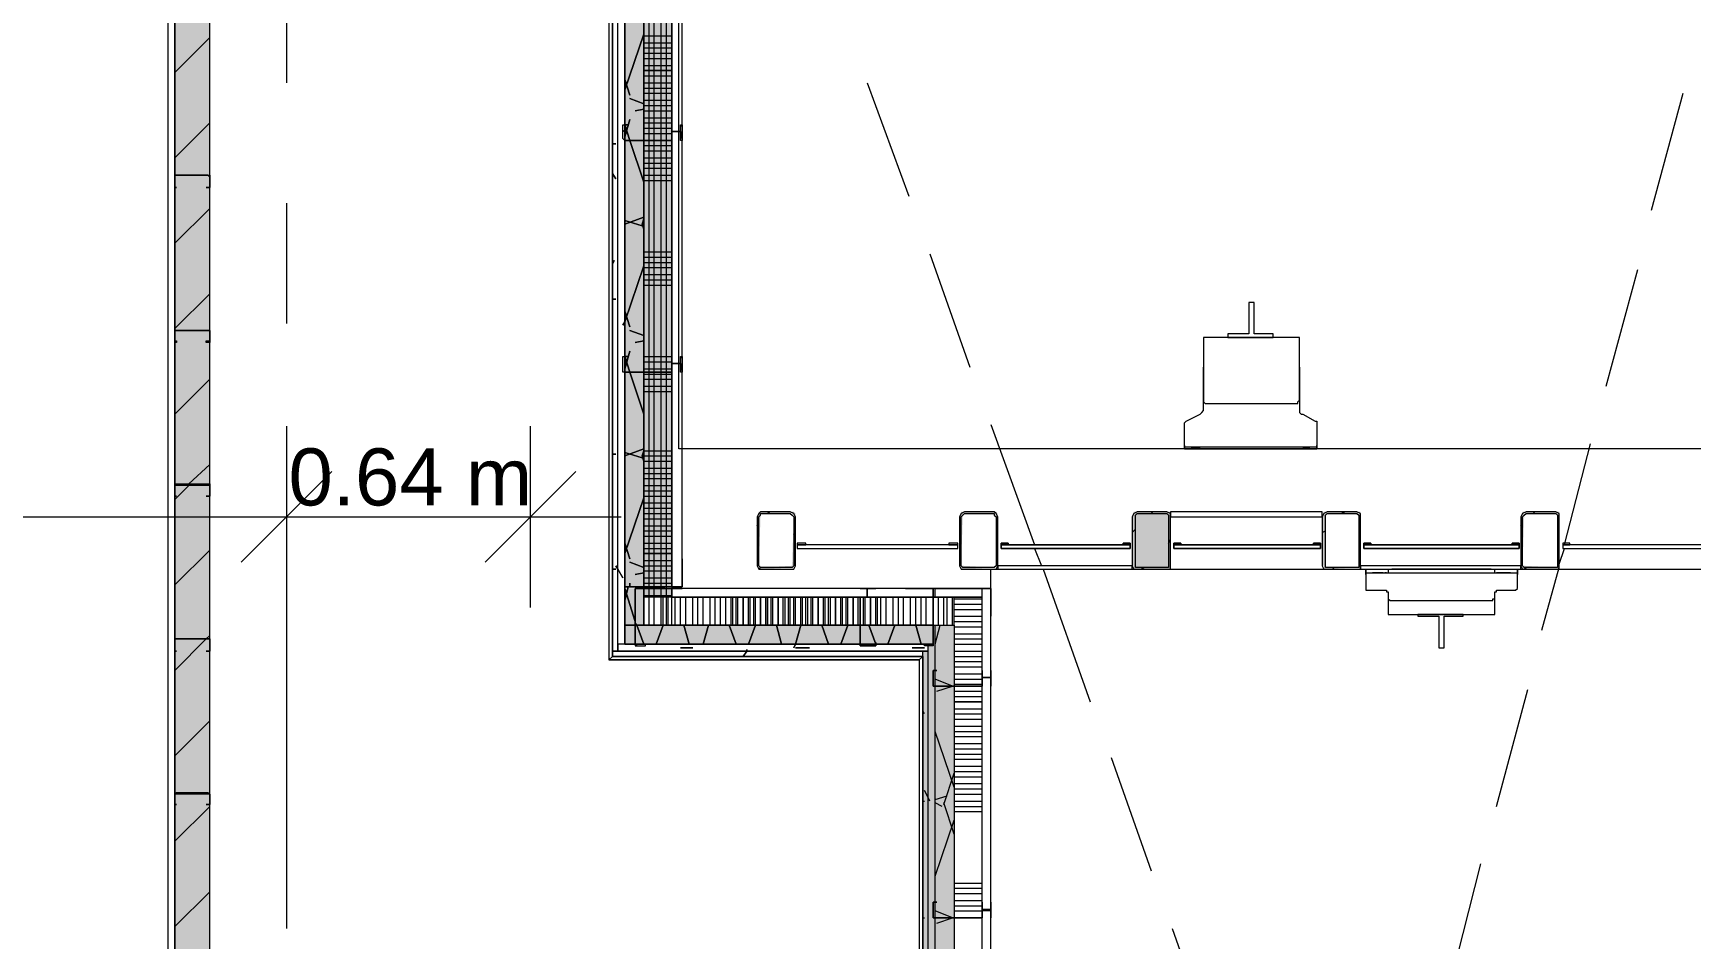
# Model space of a CAD drawing. Header units: metres. Extents: x -2 to 207, y -8 to 52.
# Drawn here: x 20.946 to 25.302, y 28.436 to 30.816 of the extents above; entities that cross this region are included whole.
import ezdxf

# ---------------------------------------------------------------- set-up
doc = ezdxf.new("R2010")
doc.units = ezdxf.units.M
doc.layers.add('HVAC - Ductos', color=5, linetype='Continuous', lineweight=0)
doc.layers.add('PDF_Text', color=7, linetype='Continuous', lineweight=0)
doc.layers.add('PDF_Geometry', color=7, linetype='Continuous', lineweight=0, true_color=0xaaaaaa)
doc.layers.add('PDF_Solid Fills', color=7, linetype='Continuous', lineweight=0, true_color=0xffffff)
doc.styles.add('PDF Helvetica', font='')
doc.styles.get('PDF Helvetica').set_extended_font_data('Helvetica')

msp = doc.modelspace()

# ---------------------------------------------------------------- hatches: boundary and pattern name
at = {"layer": 'PDF_Solid Fills', "lineweight": 0, "transparency": 33554559}
h = msp.add_hatch(color=256, dxfattribs=at)
h.paths.add_polyline_path([(22.5505, 29.3568), (22.5001, 29.3568), (22.5001, 29.2606), (22.5505, 29.2606)])
h.paths.add_polyline_path([(22.5001, 31.7576), (22.5505, 31.7576), (22.5505, 32.1745), (22.5001, 32.1745)])
h.paths.add_polyline_path([(22.5001, 29.3614), (22.5505, 29.3614), (22.5505, 31.753), (22.5001, 31.753)])
h = msp.add_hatch(color=256, dxfattribs=at)
h.paths.add_polyline_path([(22.5505, 29.3568), (22.5001, 29.3568), (22.5001, 29.2606), (22.5505, 29.2606)])
h.paths.add_polyline_path([(22.5001, 31.7576), (22.5505, 31.7576), (22.5505, 32.1745), (22.5001, 32.1745)])
h.paths.add_polyline_path([(22.5001, 29.3614), (22.5505, 29.3614), (22.5505, 31.753), (22.5001, 31.753)])
h = msp.add_hatch(color=256, dxfattribs=at)
h.paths.add_polyline_path([(21.4096, 26.1954), (21.318, 26.1954), (21.318, 23.5839), (21.4096, 23.5839)])
h.paths.add_polyline_path([(21.4096, 26.3145), (21.4096, 32.1241), (21.318, 32.1241), (21.318, 26.3145)])
for points in [[(22.6054, 29.3614), (22.5505, 29.3568), (22.5505, 29.3338), (22.6238, 29.3338), (22.6238, 32.1012), (22.5505, 32.1012), (22.5505, 29.3614)], [(22.6054, 29.3614), (22.5505, 29.3568), (22.5505, 29.3338), (22.6238, 29.3338), (22.6238, 32.1012), (22.5505, 32.1012), (22.5505, 29.3614)], [(22.8483, 29.4163), (22.8528, 29.4209), (22.8574, 29.5538), (22.9399, 29.5538), (22.9445, 29.5492), (22.9399, 29.4163), (22.8574, 29.4117), (22.8574, 29.4163), (22.8528, 29.4163), (22.8528, 29.4072), (22.8536, 29.4072), (22.9445, 29.4117), (22.9491, 29.5538), (22.9445, 29.5584), (22.8528, 29.5584), (22.8483, 29.5492)], [(23.8334, 29.4163), (23.8379, 29.4163), (23.8379, 29.4072), (23.9341, 29.4072), (23.9341, 29.5584), (23.8379, 29.5584), (23.8334, 29.5492)], [(24.3374, 29.5584), (24.3328, 29.5492), (24.3328, 29.4163), (24.3374, 29.4163), (24.3374, 29.4072), (24.3381, 29.4072), (24.4244, 29.4117), (24.3419, 29.4117), (24.3419, 29.5538), (24.429, 29.5538), (24.429, 29.4117), (24.4336, 29.5584)], [(24.8551, 29.4163), (24.8596, 29.4209), (24.8642, 29.5538), (24.9513, 29.5538), (24.9513, 29.4117), (24.8642, 29.4163), (24.8596, 29.4163), (24.8596, 29.4072), (24.9558, 29.4072), (24.9558, 29.5584), (24.8596, 29.5584), (24.8551, 29.5492)], [(23.311, 29.2468), (23.311, 29.2606), (22.5001, 29.2606), (22.5001, 29.2102), (23.3156, 29.2102), (23.3156, 29.2468)], [(23.311, 29.2468), (23.311, 29.2606), (22.5001, 29.2606), (22.5001, 29.2102), (23.3156, 29.2102), (23.3156, 29.2468)]]:
    msp.add_hatch(color=256, dxfattribs=at).paths.add_polyline_path(points)
h = msp.add_hatch(color=256, dxfattribs=at)
h.paths.add_polyline_path([(23.3798, 29.4163), (23.3843, 29.4209), (23.3889, 29.5538), (23.4714, 29.5538), (23.476, 29.5492), (23.476, 29.4163), (23.4805, 29.5538), (23.476, 29.5584), (23.3843, 29.5584), (23.3798, 29.5492)])
h.paths.add_polyline_path([(23.476, 29.4163), (23.4714, 29.4163), (23.476, 29.4117)])
h.paths.add_polyline_path([(23.3843, 29.4163), (23.3843, 29.4072), (23.3851, 29.4072), (23.4714, 29.4117), (23.3889, 29.4163)])
h = msp.add_hatch(color=256, dxfattribs=at)
h.paths.add_polyline_path([(23.3156, 24.2253), (23.366, 24.2253), (23.366, 29.2606), (23.3156, 29.2606)])
h.paths.add_polyline_path([(23.366, 24.2207), (23.3156, 24.2207), (23.3156, 23.5793), (23.366, 23.5793)])
h = msp.add_hatch(color=256, dxfattribs=at)
h.paths.add_polyline_path([(23.2973, 25.6227), (23.2973, 29.1918), (23.2836, 29.1918), (23.2836, 25.6227)])
h.paths.add_polyline_path([(23.2973, 25.4807), (23.2836, 25.4807), (23.2836, 23.6526), (23.2973, 23.6526)])
h = msp.add_hatch(color=256, dxfattribs=at)
h.paths.add_polyline_path([(23.2973, 25.6043), (23.3156, 25.6043), (23.3156, 29.2102), (23.2973, 29.2102)])
h.paths.add_polyline_path([(23.311, 25.4807), (23.2973, 25.4807), (23.2973, 23.6526), (23.3156, 23.6526), (23.3156, 25.4577), (23.311, 25.4577)])

# ---------------------------------------------------------------- linework, layer by layer
at = {"layer": 'HVAC - Ductos', "lineweight": 0}
for points in [[(21.6112, 29.7828), (21.6112, 29.5446), (21.6112, 29.3064)], [(22.2527, 29.3064), (22.2527, 29.5446), (22.2527, 29.7828)], [(21.7303, 29.6638), (21.6112, 29.5446), (21.4921, 29.4255)], [(22.3718, 29.6638), (22.2527, 29.5446), (22.1336, 29.4255)], [(11.0642, 29.5446), (14.7295, 29.5446), (18.2528, 29.5446), (21.6112, 29.5446), (22.4909, 29.5446)]]:
    msp.add_lwpolyline(points, dxfattribs=at)
at = {"layer": 'PDF_Geometry', "lineweight": 0}
for points in [[(21.9136, 32.8068), (21.9136, 32.9121), (25.382, 32.9121), (25.382, 32.8022), (22.0007, 32.8022), (22.0098, 32.8022), (22.0098, 32.9121), (21.3547, 32.9121), (21.3547, 32.8984), (9.3918, 32.8984), (9.3918, 32.9121), (21.2997, 32.9121), (21.2997, 32.8022), (21.2997, 32.1241), (21.2997, 26.3145), (21.4096, 26.3145), (21.4096, 32.1241), (21.4096, 32.8022), (21.7303, 32.8022)], [(22.2939, 23.5288), (22.2939, 23.4968), (23.2836, 23.4968), (25.7577, 23.4968), (25.941, 23.4968), (25.941, 32.0737), (25.941, 32.257), (22.468, 32.257), (22.468, 32.0737), (22.468, 29.3568), (22.468, 29.1781), (23.2836, 29.1781), (23.2836, 25.6364), (22.4725, 25.6364), (22.2939, 25.6364), (22.2939, 23.68), (22.2939, 23.6205), (22.2939, 23.5334)], [(22.468, 32.257), (22.468, 29.1781), (22.468, 32.257)], [(23.2973, 25.6227), (23.2973, 29.1918), (23.2836, 29.1918), (22.4817, 29.1918), (22.4817, 29.2102), (22.4817, 29.3568), (22.4817, 32.0737), (22.4817, 32.2249), (22.4817, 32.2387), (25.9272, 32.2387), (25.9272, 32.2249), (25.9272, 32.0737), (25.9272, 23.5152)], [(22.5001, 31.1437), (22.5001, 30.5343), (22.5001, 29.9249), (22.5001, 29.2102), (22.4817, 29.2102), (22.4817, 32.2249)], [(21.318, 32.092), (21.318, 26.3145), (21.318, 32.1241), (21.3043, 32.1241)], [(22.468, 32.0737), (22.0098, 32.0737), (22.468, 32.0737), (22.0098, 32.0737), (22.0098, 32.0646), (22.4589, 32.0646), (22.4589, 29.169), (23.2744, 29.169), (23.2744, 25.6364)], [(22.4589, 32.0646), (22.4589, 29.169), (22.468, 29.1781), (23.2836, 29.1781), (23.2744, 29.169), (22.4589, 29.169), (22.468, 29.1781), (22.468, 31.9958), (22.468, 29.1781), (23.2836, 29.1781), (22.468, 29.1781), (22.468, 29.1918), (22.468, 29.3568), (22.468, 32.0737)], [(22.6512, 29.3614), (22.6512, 32.0737), (22.6238, 32.0737), (22.6238, 31.7851), (22.6238, 32.0737), (22.6238, 32.1012), (22.6467, 32.1012), (25.7851, 32.1012)], [(22.6512, 29.3614), (22.6512, 32.0737), (25.7577, 32.0737), (25.7577, 26.0305)], [(21.6112, 31.9546), (21.6112, 30.6855)], [(22.5001, 31.753), (22.5001, 31.1437), (22.5001, 30.5343), (22.5001, 29.9249), (22.5001, 29.2606), (22.5276, 29.2606), (22.5505, 29.2606), (22.5505, 29.3568)], [(22.5505, 29.3614), (22.5505, 29.9249), (22.5505, 30.5343), (22.5505, 31.1437), (22.5505, 31.753)], [(22.6238, 30.5617), (22.6238, 31.1574)], [(22.6238, 29.9387), (22.6238, 29.3614), (22.6238, 29.3338), (22.5505, 29.3338), (22.5505, 29.3568), (22.5505, 29.3338), (22.5505, 29.2606), (23.2836, 29.2606), (23.311, 29.2606), (22.5276, 29.2606), (22.5001, 29.2606), (22.5001, 29.2102), (22.5276, 29.2102), (23.1186, 29.2102), (23.311, 29.2102), (23.2973, 29.2102), (23.2836, 29.2102), (23.1186, 29.2102), (22.5276, 29.2102), (22.5001, 29.2102), (22.5001, 29.2606), (22.5001, 29.3568), (22.5001, 29.9249), (22.5001, 30.5343), (22.5001, 31.1437)], [(23.1369, 30.6855), (23.2469, 30.3877)], [(25.1987, 30.351), (25.2812, 30.658)], [(22.4955, 30.5572), (22.5001, 30.5617)], [(22.6238, 29.9524), (22.6238, 30.5481)], [(21.6112, 30.3693), (21.6112, 30.0532)], [(23.3018, 30.2364), (23.4072, 29.9387)], [(25.0796, 29.8882), (25.1621, 30.1952)], [(23.9708, 29.7325), (23.9708, 29.7279), (23.9708, 29.7233), (23.9708, 29.7279), (23.9708, 29.7325), (23.9708, 29.7874), (23.9708, 29.792), (23.9754, 29.7966), (24.0121, 29.815), (24.0167, 29.8195), (24.0212, 29.8241), (24.0212, 29.8287), (24.0212, 29.8333), (24.0212, 29.9387)], [(24.2732, 29.9387), (24.2732, 29.8333), (24.2732, 29.8287), (24.2732, 29.8241), (24.2732, 29.8195), (24.2778, 29.815), (24.2824, 29.815), (24.3144, 29.7966), (24.319, 29.7966), (24.319, 29.792), (24.319, 29.7874), (24.319, 29.7325), (24.319, 29.7279), (24.319, 29.7233), (24.319, 29.7279), (24.319, 29.7325)], [(23.4623, 29.7874), (23.5767, 29.4713)], [(21.6112, 29.7325), (21.6112, 28.4634)], [(24.319, 29.7279), (23.9708, 29.7279)], [(23.9708, 29.7233), (24.319, 29.7233)], [(23.9891, 29.7279), (24.0121, 29.7279)], [(24.0121, 29.7233), (23.9891, 29.7233)], [(24.2824, 29.7279), (24.3007, 29.7279)], [(24.3007, 29.7233), (24.2824, 29.7233)], [(24.9696, 29.4713), (25.0383, 29.737)], [(22.8758, 29.5538), (22.8803, 29.5584)], [(23.8838, 29.5538), (23.8883, 29.5584)], [(24.3832, 29.5538), (24.3923, 29.5584)], [(24.8872, 29.5538), (24.8917, 29.5584)], [(22.8483, 29.5217), (22.8528, 29.5309)], [(22.9445, 29.4988), (22.9491, 29.5034)], [(23.476, 29.5263), (23.4805, 29.5309)], [(23.8334, 29.5034), (23.8425, 29.5125)], [(24.3328, 29.5034), (24.3419, 29.5079)], [(24.8551, 29.5217), (24.8596, 29.5263)], [(24.9513, 29.4943), (24.9558, 29.4988)], [(23.4897, 29.4713), (23.4897, 29.4759), (23.5081, 29.4759), (23.5081, 29.4713)], [(23.5767, 29.4621), (23.5951, 29.4163)], [(23.8104, 29.4713), (23.8104, 29.4759), (23.8288, 29.4759), (23.8288, 29.4713)], [(23.9296, 29.4759), (23.9341, 29.4851)], [(23.9433, 29.4713), (23.9433, 29.4759), (23.9616, 29.4759), (23.9616, 29.4713)], [(24.3098, 29.4713), (24.3098, 29.4759), (24.3282, 29.4759), (24.3282, 29.4713)], [(24.429, 29.4759), (24.4336, 29.4805)], [(24.4427, 29.4713), (24.4427, 29.4759), (24.4611, 29.4759), (24.4611, 29.4713)], [(24.8322, 29.4713), (24.8322, 29.4759), (24.8505, 29.4759), (24.8505, 29.4713)], [(24.9558, 29.4209), (24.9696, 29.4621)], [(22.8528, 29.4072), (22.8574, 29.4117)], [(23.3798, 29.4301), (23.3843, 29.4347)], [(23.5997, 29.4072), (23.7234, 29.0589)], [(23.8562, 29.4072), (23.8654, 29.4117)], [(24.3602, 29.4072), (24.3648, 29.4117)], [(24.4473, 29.3935), (24.4473, 29.3981), (24.4473, 29.4026), (24.4473, 29.4072), (24.4473, 29.3981), (24.4473, 29.3935), (24.4473, 29.3568), (24.4473, 29.3522), (24.4519, 29.3522), (24.4977, 29.3522), (24.5022, 29.3522), (24.5022, 29.3476), (24.5068, 29.3476), (24.5068, 29.343), (24.5068, 29.3338), (24.5068, 29.3293), (24.5114, 29.3247), (24.516, 29.3247), (24.7771, 29.3247), (24.7817, 29.3247), (24.7817, 29.3293), (24.7863, 29.3293), (24.7863, 29.3338), (24.7863, 29.343), (24.7863, 29.3476), (24.7909, 29.3476), (24.7909, 29.3522), (24.7955, 29.3522), (24.8368, 29.3522), (24.8414, 29.3522), (24.8459, 29.3568), (24.8459, 29.3935), (24.8459, 29.3981), (24.8459, 29.4072), (24.8459, 29.4026), (24.8459, 29.3981), (24.8459, 29.3935)], [(24.4519, 29.4072), (24.4977, 29.4072)], [(24.5068, 29.4072), (24.5068, 29.3981)], [(24.7771, 29.4072), (24.516, 29.4072)], [(24.7863, 29.3981), (24.7863, 29.4072)], [(24.7955, 29.4072), (24.8368, 29.4072)], [(24.8642, 29.4072), (24.8688, 29.4117)], [(24.91, 29.2468), (24.9558, 29.4117)], [(24.4473, 29.3981), (24.4519, 29.3981), (24.4977, 29.3981), (24.5022, 29.3981), (24.5068, 29.3981), (24.5114, 29.3981), (24.516, 29.3981), (24.7771, 29.3981), (24.7817, 29.3981), (24.7863, 29.3981), (24.7909, 29.3981), (24.7955, 29.3981), (24.8368, 29.3981), (24.8414, 29.3981), (24.8459, 29.3981)], [(24.4931, 29.3981), (24.4702, 29.3981), (24.4656, 29.3981), (24.4702, 29.3981)], [(24.4977, 29.3981), (24.5022, 29.3981), (24.4977, 29.3981)], [(24.823, 29.3981), (24.8276, 29.3981), (24.823, 29.3981), (24.8001, 29.3981), (24.7955, 29.3981), (24.7909, 29.3981), (24.7955, 29.3981), (24.8001, 29.3981)], [(22.468, 29.3568), (22.468, 29.1918)], [(23.4393, 23.68), (23.4393, 29.3338), (23.366, 29.3338), (23.311, 29.3338), (23.2836, 29.3338), (22.6238, 29.3338), (22.6238, 29.3568), (22.6512, 29.3568)], [(23.2378, 29.3568), (22.6238, 29.3568), (22.6238, 29.3338), (23.311, 29.3338), (23.4393, 29.3338), (23.4393, 29.3568)], [(23.2378, 29.3568), (22.6512, 29.3568)], [(24.5068, 29.343), (24.5068, 29.3018), (24.5068, 29.2972), (24.5068, 29.2927), (24.5068, 29.2881), (24.7863, 29.2881), (24.7863, 29.2927), (24.7863, 29.2972), (24.7863, 29.3018), (24.7863, 29.343)], [(23.4623, 23.68), (23.4623, 29.2835)], [(23.3156, 25.6043), (23.3156, 26.0534), (23.3156, 26.6627), (23.3156, 27.2721), (23.3156, 27.8815), (23.3156, 28.4908), (23.3156, 29.1002), (23.3156, 29.2102), (23.3156, 29.2606), (23.366, 29.2606), (23.366, 23.68)], [(22.5322, 29.2056), (22.5322, 29.2102)], [(24.7909, 28.784), (24.8734, 29.091)], [(23.7784, 28.9123), (23.8838, 28.6146)], [(24.6718, 28.3259), (24.7497, 28.6328)], [(23.4623, 28.5046), (23.4623, 28.5091)], [(23.4623, 28.4954), (23.4623, 28.4908), (23.4623, 28.4954)], [(23.9387, 28.4634), (24.0441, 28.1655)]]:
    msp.add_lwpolyline(points, dxfattribs=at)
for points in [[(22.468, 32.2387), (22.468, 29.1918), (22.4817, 29.1918), (22.4817, 32.2387)], [(25.6523, 32.0828), (25.6523, 29.7233), (22.6421, 29.7233), (22.6421, 32.0828), (25.6523, 32.0828), (25.6523, 29.7233), (22.6421, 29.7233), (22.6421, 32.0828)], [(22.5505, 29.3614), (22.5505, 29.9249), (22.5505, 30.5343), (22.5505, 31.1437), (22.5505, 31.753), (22.5505, 31.1437), (22.5505, 30.5343), (22.5505, 29.9249)], [(22.6238, 30.5617), (22.6238, 31.1574)], [(22.6238, 30.5572), (22.6467, 30.5572), (22.6467, 30.5526), (22.6467, 30.5389), (22.6467, 30.5755), (22.6467, 30.5709), (22.6467, 30.5755), (22.6512, 30.5755), (22.6512, 30.5343), (22.6467, 30.5343), (22.6467, 30.5526), (22.6467, 30.5572), (22.6238, 30.5572), (22.6238, 30.5389), (22.6238, 30.5343), (22.5001, 30.5343), (22.4955, 30.5389), (22.4955, 30.5755), (22.5001, 30.5755), (22.5092, 30.5755), (22.5001, 30.5755), (22.5001, 30.5389), (22.5001, 30.5343), (22.6238, 30.5343), (22.6238, 30.5389), (22.6238, 30.5755)], [(22.6238, 29.9524), (22.6238, 30.5481)], [(21.318, 30.438), (21.318, 30.4426), (21.3225, 30.4426), (21.4051, 30.4426), (21.4096, 30.4426), (21.4096, 30.438), (21.4096, 30.4106), (21.4005, 30.4106), (21.4096, 30.4106), (21.4096, 30.438), (21.4051, 30.4426), (21.3225, 30.4426), (21.318, 30.4426), (21.318, 30.438), (21.318, 30.4106)], [(21.3225, 30.4106), (21.318, 30.4106)], [(24.1541, 30.1082), (24.1403, 30.1082), (24.1403, 30.0257), (24.0853, 30.0257), (24.0853, 30.0165), (24.2045, 30.0165), (24.2045, 30.0257), (24.1541, 30.0257)], [(21.318, 30.0349), (21.3225, 30.0349), (21.4051, 30.0349), (21.4096, 30.0349), (21.4096, 30.0028), (21.4005, 30.0028), (21.4005, 30.0074), (21.4096, 30.0074), (21.4096, 30.0349), (21.4051, 30.0349), (21.3225, 30.0349), (21.318, 30.0349), (21.318, 30.0074), (21.3225, 30.0074), (21.3225, 30.0028), (21.318, 30.0028)], [(24.264, 29.8425), (24.2686, 29.8425), (24.2686, 29.847), (24.2732, 29.8516), (24.2732, 30.0074), (24.2732, 30.0119), (24.2732, 30.0165), (24.0212, 30.0165), (24.0212, 30.0119), (24.0212, 30.0074), (24.0212, 29.8516), (24.0212, 29.847), (24.0258, 29.8425), (24.0303, 29.8425)], [(22.6238, 29.9479), (22.6467, 29.9479), (22.6467, 29.9433), (22.6467, 29.9295), (22.6467, 29.9661), (22.6467, 29.9615), (22.6467, 29.9661), (22.6512, 29.9661), (22.6512, 29.9249), (22.6467, 29.9249), (22.6467, 29.9433), (22.6467, 29.9479), (22.6238, 29.9479), (22.6238, 29.9249), (22.5001, 29.9249), (22.4955, 29.9249), (22.4955, 29.9661), (22.5001, 29.9661), (22.5092, 29.9661), (22.5001, 29.9661), (22.5001, 29.9249), (22.6238, 29.9249), (22.6238, 29.9661)], [(22.6238, 29.3614), (22.6238, 29.9387)], [(21.318, 29.6271), (21.318, 29.6317), (21.3225, 29.6317), (21.4051, 29.6317), (21.4096, 29.6317), (21.4096, 29.6271), (21.4096, 29.5996), (21.4005, 29.5996), (21.4096, 29.5996), (21.4096, 29.6271), (21.4051, 29.6271), (21.3225, 29.6271), (21.318, 29.6271), (21.318, 29.5996)], [(21.3225, 29.5996), (21.318, 29.5996)], [(22.9491, 29.5446), (22.9445, 29.5538), (22.9353, 29.5584), (22.8574, 29.5584), (22.8528, 29.5538), (22.8483, 29.5446), (22.8483, 29.4163), (22.8528, 29.4072), (22.8574, 29.4072), (22.9353, 29.4072), (22.9445, 29.4072), (22.9491, 29.4163)], [(22.8574, 29.5538), (22.9353, 29.5538), (22.9399, 29.5492), (22.9445, 29.5446), (22.9445, 29.4163), (22.9399, 29.4117), (22.9353, 29.4117), (22.8574, 29.4117), (22.8528, 29.4163), (22.8528, 29.5446), (22.8574, 29.5492)], [(23.4805, 29.5446), (23.476, 29.5538), (23.4714, 29.5584), (23.3935, 29.5584), (23.3843, 29.5538), (23.3798, 29.5446), (23.3798, 29.4163), (23.3843, 29.4072), (23.3935, 29.4072), (23.4714, 29.4072), (23.476, 29.4072), (23.4805, 29.4163)], [(23.3935, 29.5538), (23.4714, 29.5538), (23.4714, 29.5492), (23.476, 29.5446), (23.476, 29.4163), (23.4714, 29.4117), (23.3935, 29.4117), (23.3889, 29.4117), (23.3843, 29.4163), (23.3843, 29.5446), (23.3889, 29.5492)], [(23.9341, 29.5446), (23.9341, 29.5538), (23.925, 29.5584), (23.8471, 29.5584), (23.8379, 29.5538), (23.8334, 29.5446), (23.8334, 29.4163), (23.8379, 29.4072), (23.8471, 29.4072), (23.925, 29.4072), (23.9341, 29.4072), (23.9341, 29.4163)], [(23.8471, 29.5538), (23.925, 29.5538), (23.9296, 29.5492), (23.9296, 29.5446), (23.9296, 29.4163), (23.9296, 29.4117), (23.925, 29.4117), (23.8471, 29.4117), (23.8425, 29.4117), (23.8425, 29.4163), (23.8425, 29.5446), (23.8425, 29.5492)], [(24.3328, 29.5446), (24.3328, 29.5584), (23.9341, 29.5584), (23.9341, 29.5446)], [(24.4336, 29.5446), (24.4336, 29.5538), (24.4244, 29.5584), (24.3465, 29.5584), (24.3374, 29.5538), (24.3328, 29.5446), (24.3328, 29.4163), (24.3374, 29.4072), (24.3465, 29.4072), (24.4244, 29.4072), (24.4336, 29.4072), (24.4336, 29.4163)], [(24.3465, 29.5538), (24.4244, 29.5538), (24.429, 29.5492), (24.429, 29.5446), (24.429, 29.4163), (24.429, 29.4117), (24.4244, 29.4117), (24.3465, 29.4117), (24.3419, 29.4117), (24.3419, 29.4163), (24.3419, 29.5446), (24.3419, 29.5492)], [(24.9558, 29.5446), (24.9558, 29.5538), (24.9467, 29.5584), (24.8688, 29.5584), (24.8596, 29.5538), (24.8551, 29.5446), (24.8551, 29.4163), (24.8596, 29.4072), (24.8688, 29.4072), (24.9467, 29.4072), (24.9558, 29.4072), (24.9558, 29.4163)], [(24.8688, 29.5538), (24.9467, 29.5538), (24.9513, 29.5492), (24.9513, 29.5446), (24.9513, 29.4163), (24.9513, 29.4117), (24.9467, 29.4117), (24.8688, 29.4117), (24.8642, 29.4117), (24.8596, 29.4163), (24.8596, 29.5446), (24.8642, 29.5492)], [(22.9765, 29.4759), (22.9537, 29.4759), (22.9537, 29.4713), (22.9765, 29.4713)], [(22.9537, 29.4621), (23.3752, 29.4621), (23.3752, 29.4713), (22.9537, 29.4713)], [(23.3752, 29.4759), (23.3523, 29.4759), (23.3523, 29.4713), (23.3752, 29.4713)], [(23.5081, 29.4759), (23.4897, 29.4759), (23.4897, 29.4713), (23.5081, 29.4713)], [(23.4897, 29.4621), (23.8288, 29.4621), (23.8288, 29.4713), (23.4897, 29.4713)], [(23.4897, 29.4621), (23.4897, 29.4713), (23.8288, 29.4713), (23.8288, 29.4621)], [(23.8288, 29.4759), (23.8104, 29.4759), (23.8104, 29.4713), (23.8288, 29.4713)], [(23.9616, 29.4759), (23.9433, 29.4759), (23.9433, 29.4713), (23.9616, 29.4713)], [(23.9433, 29.4621), (24.3282, 29.4621), (24.3282, 29.4713), (23.9433, 29.4713)], [(23.9433, 29.4621), (23.9433, 29.4713), (24.3282, 29.4713), (24.3282, 29.4621)], [(24.3282, 29.4759), (24.3098, 29.4759), (24.3098, 29.4713), (24.3282, 29.4713)], [(24.4611, 29.4759), (24.4427, 29.4759), (24.4427, 29.4713), (24.4611, 29.4713)], [(24.4427, 29.4621), (24.8505, 29.4621), (24.8505, 29.4713), (24.4427, 29.4713)], [(24.4427, 29.4621), (24.4427, 29.4713), (24.8505, 29.4713), (24.8505, 29.4621)], [(24.8505, 29.4759), (24.8322, 29.4759), (24.8322, 29.4713), (24.8505, 29.4713)], [(24.9834, 29.4759), (24.965, 29.4759), (24.965, 29.4713), (24.9834, 29.4713)], [(24.965, 29.4621), (25.6431, 29.4621), (25.6431, 29.4713), (24.965, 29.4713)], [(22.6512, 29.3614), (22.6512, 29.4347), (22.6512, 29.3614), (22.5001, 29.3614)], [(25.6523, 29.4072), (25.6523, 26.7085), (23.4623, 26.7085), (23.4623, 29.4072), (25.6523, 29.4072), (25.6523, 26.7085), (23.4623, 26.7085), (23.4623, 29.4072)], [(23.8334, 29.4072), (23.8334, 29.4163), (23.4805, 29.4163), (23.4805, 29.4072)], [(24.8551, 29.4072), (24.8551, 29.4163), (24.4336, 29.4163), (24.4336, 29.4072)], [(22.5001, 29.3843), (22.5001, 29.3614)], [(22.5276, 29.2056), (22.5551, 29.2056), (22.5551, 29.2102), (22.5276, 29.2102), (22.5276, 29.3568), (22.6054, 29.3568), (22.5276, 29.3568)], [(22.5505, 29.2606), (23.311, 29.2606), (23.366, 29.2606), (23.366, 29.3338), (23.311, 29.3338), (22.5505, 29.3338)], [(23.1598, 29.3338), (23.1369, 29.3338), (23.1369, 29.3568), (23.1186, 29.3568), (23.1598, 29.3568), (23.1507, 29.3568), (23.1598, 29.3568), (23.1186, 29.3568), (23.1369, 29.3568), (23.1369, 29.3338), (23.1186, 29.3338), (23.1186, 29.2056), (23.1598, 29.2056), (23.1598, 29.2102), (23.1598, 29.2148), (23.1598, 29.2102), (23.1598, 29.2056), (23.1552, 29.2056), (23.1186, 29.2056), (23.1186, 29.3338)], [(23.2881, 29.2056), (23.2881, 29.2102), (23.311, 29.2102), (23.311, 29.3568), (23.2378, 29.3568), (23.311, 29.3568), (23.311, 29.3338), (23.3156, 29.3338), (23.3156, 29.3568), (23.4623, 29.3568), (23.4623, 29.2835), (23.4623, 29.3568), (23.311, 29.3568), (23.311, 29.2056)], [(24.6397, 29.201), (24.6535, 29.201), (24.6535, 29.2835), (24.7039, 29.2835), (24.7039, 29.2881), (24.5847, 29.2881), (24.5847, 29.2835), (24.6397, 29.2835)], [(21.318, 29.2239), (21.3225, 29.2239), (21.4051, 29.2239), (21.4096, 29.2239), (21.4096, 29.1918), (21.4005, 29.1918), (21.4096, 29.1918), (21.4096, 29.2239), (21.4051, 29.2239), (21.3225, 29.2239), (21.318, 29.2239), (21.318, 29.1918)], [(21.3225, 29.1918), (21.318, 29.1918)], [(22.468, 29.1781), (23.2836, 29.1781), (23.2836, 29.1918), (22.468, 29.1918), (22.468, 29.1781), (23.2836, 29.1781)], [(23.2973, 29.2102), (23.1186, 29.2102), (22.5276, 29.2102), (22.4817, 29.2102), (22.4817, 29.1918), (23.2973, 29.1918)], [(23.2836, 29.1781), (23.2836, 25.6364)], [(23.4393, 29.1231), (23.4623, 29.1231), (23.4623, 29.1186), (23.4623, 29.1048), (23.4623, 29.1414), (23.4623, 29.1368), (23.4623, 29.1414), (23.4623, 29.1002), (23.4623, 29.1186), (23.4623, 29.1231), (23.4393, 29.1231), (23.4393, 29.1002), (23.3156, 29.1002), (23.311, 29.1002), (23.311, 29.1414), (23.3156, 29.1414), (23.3202, 29.1414), (23.3156, 29.1414), (23.311, 29.1414), (23.311, 29.1002), (23.3156, 29.1002), (23.4393, 29.1002), (23.4393, 29.1414)], [(21.318, 28.8161), (21.3225, 28.8207), (21.4051, 28.8207), (21.4096, 28.8161), (21.4096, 28.7886), (21.4005, 28.7886), (21.4096, 28.7886), (21.4096, 28.8161), (21.4051, 28.8161), (21.3225, 28.8161), (21.318, 28.8161), (21.318, 28.7886)], [(21.3225, 28.7886), (21.318, 28.7886)], [(23.4393, 28.5137), (23.4623, 28.5137), (23.4623, 28.5091), (23.4623, 28.4954), (23.4623, 28.5321), (23.4623, 28.5275), (23.4623, 28.5321), (23.4623, 28.4908), (23.4623, 28.5091), (23.4393, 28.5091), (23.4393, 28.4908), (23.3156, 28.4908), (23.311, 28.4908), (23.311, 28.5321), (23.3156, 28.5321), (23.3202, 28.5321), (23.3156, 28.5321), (23.311, 28.5321), (23.311, 28.4908), (23.3156, 28.4908), (23.4393, 28.4908), (23.4393, 28.5321)]]:
    msp.add_lwpolyline(points, close=True, dxfattribs=at)
at = {"layer": 'PDF_Geometry', "color": 254, "lineweight": 0, "true_color": 0xeaeaea}
for points in [[(22.5642, 29.2606), (22.5642, 29.3338), (22.5642, 32.1012), (22.5642, 32.1745)], [(22.5779, 29.2606), (22.5779, 29.3338), (22.5779, 29.3568), (22.5779, 29.9249), (22.5779, 30.5343), (22.5779, 31.1437), (22.5779, 31.753), (22.5779, 32.1012), (22.5779, 32.1745)], [(22.5963, 29.3614), (22.5963, 29.9249), (22.5963, 30.5343), (22.5963, 31.1437), (22.5963, 31.753)], [(22.61, 29.2606), (22.61, 29.3338), (22.61, 29.3614), (22.61, 29.9249), (22.61, 30.5343), (22.61, 31.1437), (22.61, 31.753)], [(22.5505, 30.8092), (22.6238, 30.8092)], [(22.5505, 30.7908), (22.6238, 30.7908)], [(22.5505, 30.7771), (22.6238, 30.7771)], [(22.5505, 30.7634), (22.6238, 30.7634)], [(22.5505, 30.7496), (22.6238, 30.7496)], [(22.5505, 30.7313), (22.6238, 30.7313)], [(22.5505, 30.7038), (22.6238, 30.7038)], [(22.5505, 30.6855), (22.6238, 30.6855)], [(22.5505, 30.6717), (22.6238, 30.6717)], [(22.5505, 30.658), (22.6238, 30.658)], [(22.5505, 30.6397), (22.6238, 30.6397)], [(22.5505, 30.6259), (22.6238, 30.6259)], [(22.5505, 30.6121), (22.6238, 30.6121)], [(22.5505, 30.5939), (22.6238, 30.5939)], [(22.5505, 30.5801), (22.6238, 30.5801)], [(22.5505, 30.5663), (22.6238, 30.5663)], [(22.5505, 30.5526), (22.6238, 30.5526)], [(22.5505, 30.5205), (22.6238, 30.5205)], [(22.5505, 30.5068), (22.6238, 30.5068)], [(22.5505, 30.4885), (22.6238, 30.4885)], [(22.5505, 30.4747), (22.6238, 30.4747)], [(22.5505, 30.461), (22.6238, 30.461)], [(22.5505, 30.4426), (22.6238, 30.4426)], [(22.5505, 30.4289), (22.6238, 30.4289)], [(22.5505, 30.241), (22.6238, 30.241)], [(22.5505, 30.2273), (22.6238, 30.2273)], [(22.5505, 30.2136), (22.6238, 30.2136)], [(22.5505, 30.1998), (22.6238, 30.1998)], [(22.5505, 30.1815), (22.6238, 30.1815)], [(22.5505, 30.1677), (22.6238, 30.1677)], [(22.5505, 30.154), (22.6238, 30.154)], [(22.5505, 29.9661), (22.6238, 29.9661)], [(22.5505, 29.9524), (22.6238, 29.9524)], [(22.5505, 29.9341), (22.6238, 29.9341)], [(22.5505, 29.9203), (22.6238, 29.9203)], [(22.5505, 29.9066), (22.6238, 29.9066)], [(22.5505, 29.8882), (22.6238, 29.8882)], [(22.5505, 29.8745), (22.6238, 29.8745)], [(22.5505, 29.7188), (22.6238, 29.7188)], [(22.5505, 29.705), (22.6238, 29.705)], [(22.5505, 29.6912), (22.6238, 29.6912)], [(22.5505, 29.673), (22.6238, 29.673)], [(22.5505, 29.6592), (22.6238, 29.6592)], [(22.5505, 29.6454), (22.6238, 29.6454)], [(22.5505, 29.6271), (22.6238, 29.6271)], [(22.5505, 29.6133), (22.6238, 29.6133)], [(22.5505, 29.5996), (22.6238, 29.5996)], [(22.5505, 29.5813), (22.6238, 29.5813)], [(22.5505, 29.5676), (22.6238, 29.5676)], [(22.5505, 29.5538), (22.6238, 29.5538)], [(22.5505, 29.5401), (22.6238, 29.5401)], [(22.5505, 29.5217), (22.6238, 29.5217)], [(22.5505, 29.5079), (22.6238, 29.5079)], [(22.5505, 29.4943), (22.6238, 29.4943)], [(22.5505, 29.4759), (22.6238, 29.4759)], [(22.5505, 29.4621), (22.6238, 29.4621)], [(22.5505, 29.4301), (22.6238, 29.4301)], [(22.5505, 29.4163), (22.6238, 29.4163)], [(22.5505, 29.4026), (22.6238, 29.4026)], [(22.5505, 29.3843), (22.6238, 29.3843)], [(22.5505, 29.3705), (22.6238, 29.3705)], [(22.5505, 29.3568), (22.6238, 29.3568)], [(22.5505, 29.3384), (22.6238, 29.3384)], [(22.5963, 29.2606), (22.5963, 29.3338), (22.5963, 29.3568)], [(22.6009, 29.2606), (22.6009, 29.3338)], [(22.6146, 29.2606), (22.6146, 29.3338)], [(22.6238, 29.2606), (22.6238, 29.3338)], [(22.633, 29.2606), (22.633, 29.3338)], [(22.6467, 29.2606), (22.6467, 29.3338)], [(22.6604, 29.2606), (22.6604, 29.3338)], [(22.6788, 29.2606), (22.6788, 29.3338)], [(22.6925, 29.2606), (22.6925, 29.3338)], [(22.7062, 29.2606), (22.7062, 29.3338)], [(22.7246, 29.2606), (22.7246, 29.3338)], [(22.7383, 29.2606), (22.7383, 29.3338)], [(22.752, 29.2606), (22.752, 29.3338)], [(22.7658, 29.2606), (22.7658, 29.3338)], [(22.7796, 29.2606), (22.7796, 29.3338)], [(22.7841, 29.2606), (22.7841, 29.3338)], [(22.7933, 29.2606), (22.7933, 29.3338)], [(22.7979, 29.2606), (22.7979, 29.3338)], [(22.8254, 29.2606), (22.8254, 29.3338)], [(22.83, 29.2606), (22.83, 29.3338)], [(22.8391, 29.2606), (22.8391, 29.3338)], [(22.8437, 29.2606), (22.8437, 29.3338)], [(22.8712, 29.2606), (22.8712, 29.3338)], [(22.8849, 29.2606), (22.8849, 29.3338)], [(22.8895, 29.2606), (22.8895, 29.3338)], [(22.917, 29.2606), (22.917, 29.3338)], [(22.9216, 29.2606), (22.9216, 29.3338)], [(22.9307, 29.2606), (22.9307, 29.3338)], [(22.9353, 29.2606), (22.9353, 29.3338)], [(22.9445, 29.2606), (22.9445, 29.3338)], [(22.9491, 29.2606), (22.9491, 29.3338)], [(22.9629, 29.2606), (22.9629, 29.3338)], [(22.9674, 29.2606), (22.9674, 29.3338)], [(22.9765, 29.2606), (22.9765, 29.3338)], [(22.9811, 29.2606), (22.9811, 29.3338)], [(22.9903, 29.2606), (22.9903, 29.3338)], [(22.9949, 29.2606), (22.9949, 29.3338)], [(23.0224, 29.2606), (23.0224, 29.3338)], [(23.0269, 29.2606), (23.0269, 29.3338)], [(23.0361, 29.2606), (23.0361, 29.3338)], [(23.0407, 29.2606), (23.0407, 29.3338)], [(23.0545, 29.2606), (23.0545, 29.3338)], [(23.0682, 29.2606), (23.0682, 29.3338)], [(23.0728, 29.2606), (23.0728, 29.3338)], [(23.082, 29.2606), (23.082, 29.3338)], [(23.0866, 29.2606), (23.0866, 29.3338)], [(23.114, 29.2606), (23.114, 29.3338)], [(23.1186, 29.2606), (23.1186, 29.3338)], [(23.1277, 29.2606), (23.1277, 29.3338)], [(23.1323, 29.2606), (23.1323, 29.3338)], [(23.1598, 29.2606), (23.1598, 29.3338)], [(23.1644, 29.2606), (23.1644, 29.3338)], [(23.1736, 29.2606), (23.1736, 29.3338)], [(23.1874, 29.2606), (23.1874, 29.3338)], [(23.2056, 29.2606), (23.2056, 29.3338)], [(23.2194, 29.2606), (23.2194, 29.3338)], [(23.2332, 29.2606), (23.2332, 29.3338)], [(23.2514, 29.2606), (23.2514, 29.3338)], [(23.2652, 29.2606), (23.2652, 29.3338)], [(23.279, 29.2606), (23.279, 29.3338)], [(23.2927, 29.2606), (23.2927, 29.3338)], [(23.311, 29.2606), (23.311, 29.3338)], [(23.3248, 29.2606), (23.3248, 29.3338)], [(23.3385, 29.2606), (23.3385, 29.3338)], [(23.3477, 29.2606), (23.3477, 29.3338)], [(23.3615, 29.2606), (23.3615, 29.3338)], [(23.366, 29.3293), (23.4393, 29.3293)], [(23.366, 29.3155), (23.4393, 29.3155)], [(23.366, 29.3018), (23.4393, 29.3018)], [(23.366, 29.2835), (23.4393, 29.2835)], [(23.366, 29.2697), (23.4393, 29.2697)], [(23.366, 29.256), (23.4393, 29.256)], [(23.366, 29.2376), (23.4393, 29.2376)], [(23.366, 29.2239), (23.4393, 29.2239)], [(23.366, 29.2102), (23.4393, 29.2102)], [(23.366, 29.1918), (23.4393, 29.1918)], [(23.366, 29.1781), (23.4393, 29.1781)], [(23.366, 29.1644), (23.4393, 29.1644)], [(23.366, 29.1506), (23.4393, 29.1506)], [(23.366, 29.1323), (23.4393, 29.1323)], [(23.366, 29.1186), (23.4393, 29.1186)], [(23.366, 29.1048), (23.4393, 29.1048)], [(23.366, 29.0865), (23.4393, 29.0865)], [(23.366, 29.0727), (23.4393, 29.0727)], [(23.2881, 29.0269), (23.2836, 29.0361)], [(23.366, 29.0406), (23.4393, 29.0406)], [(23.366, 29.0269), (23.4393, 29.0269)], [(23.366, 29.0132), (23.4393, 29.0132)], [(23.366, 28.9948), (23.4393, 28.9948)], [(23.366, 28.9811), (23.4393, 28.9811)], [(23.366, 28.9673), (23.4393, 28.9673)], [(23.366, 28.949), (23.4393, 28.949)], [(23.366, 28.9353), (23.4393, 28.9353)], [(23.366, 28.9215), (23.4393, 28.9215)], [(23.366, 28.9077), (23.4393, 28.9077)], [(23.366, 28.8895), (23.4393, 28.8895)], [(23.366, 28.8757), (23.4393, 28.8757)], [(23.366, 28.8619), (23.4393, 28.8619)], [(23.366, 28.8437), (23.4393, 28.8437)], [(23.2836, 28.7978), (23.2881, 28.7978)], [(23.3018, 28.7978), (23.2973, 28.807), (23.2881, 28.8253)], [(23.366, 28.8299), (23.4393, 28.8299)], [(23.366, 28.8161), (23.4393, 28.8161)], [(23.366, 28.7978), (23.4393, 28.7978)], [(23.366, 28.784), (23.4393, 28.784)], [(23.366, 28.7703), (23.4393, 28.7703)], [(23.366, 28.5825), (23.4393, 28.5825)], [(23.366, 28.5688), (23.4393, 28.5688)], [(23.366, 28.555), (23.4393, 28.555)], [(23.366, 28.5366), (23.4393, 28.5366)], [(23.2836, 28.4908), (23.2881, 28.4908)], [(23.366, 28.5229), (23.4393, 28.5229)], [(23.366, 28.5091), (23.4393, 28.5091)], [(23.366, 28.4908), (23.4393, 28.4908)]]:
    msp.add_lwpolyline(points, dxfattribs=at)
at = {"layer": 'PDF_Geometry', "color": 254, "lineweight": 0, "true_color": 0xd4d4d4}
for points in [[(21.318, 30.7129), (21.4096, 30.8046)], [(21.318, 30.4885), (21.4096, 30.5801)], [(21.318, 30.264), (21.4096, 30.3556)], [(21.318, 30.0395), (21.4096, 30.1311)], [(21.318, 29.815), (21.4096, 29.9066)], [(21.3547, 29.6317), (21.4096, 29.6821)], [(21.318, 29.5904), (21.3547, 29.6271)], [(21.318, 29.3659), (21.4096, 29.4575)], [(21.318, 29.1414), (21.4005, 29.2239), (21.4096, 29.233)], [(21.318, 28.9169), (21.4096, 29.0086)], [(21.318, 28.6924), (21.4096, 28.784)], [(21.318, 28.468), (21.4096, 28.5596)]]:
    msp.add_lwpolyline(points, dxfattribs=at)
at = {"layer": 'PDF_Geometry', "color": 254, "lineweight": 0, "true_color": 0xdddddd}
for points in [[(22.5505, 30.8138), (22.5001, 30.6672)], [(22.5001, 30.6946), (22.5138, 30.6534)], [(22.5138, 30.6442), (22.5505, 30.6305)], [(22.5138, 30.5893), (22.5001, 30.5435)], [(22.5505, 30.6167), (22.5276, 30.6121)], [(22.5001, 30.5755), (22.5138, 30.5343), (22.5505, 30.4243), (22.5138, 30.5343)], [(22.5505, 30.3326), (22.5001, 30.3144)], [(22.5001, 30.3235), (22.5459, 30.3098)], [(22.5505, 30.3281), (22.5459, 30.3144), (22.5505, 30.3006), (22.5459, 30.3144)], [(22.5505, 30.2044), (22.5001, 30.0577)], [(22.5001, 30.0853), (22.5138, 30.0441)], [(22.5138, 30.0349), (22.5505, 30.0211)], [(22.5138, 29.9799), (22.5001, 29.9341)], [(22.5505, 30.0074), (22.5276, 30.0028)], [(22.5001, 29.9661), (22.5138, 29.9249), (22.5505, 29.815), (22.5138, 29.9249)], [(22.5505, 29.7233), (22.5001, 29.705)], [(22.5001, 29.7142), (22.5459, 29.7004)], [(22.5505, 29.7188), (22.5459, 29.705), (22.5505, 29.6912), (22.5459, 29.705)], [(22.5505, 29.595), (22.5001, 29.4484)], [(22.5001, 29.4759), (22.5138, 29.4347)], [(22.5138, 29.4255), (22.5505, 29.4117)], [(22.5092, 29.3614), (22.5001, 29.3247)], [(22.5138, 29.3705), (22.5138, 29.3614)], [(22.5505, 29.3981), (22.5276, 29.3935)], [(22.5001, 29.3568), (22.5276, 29.2697)], [(22.5322, 29.2606), (22.5505, 29.2102), (22.5322, 29.2606), (22.5276, 29.2652)], [(22.6009, 29.2606), (22.5825, 29.2102)], [(22.6558, 29.2606), (22.6696, 29.2102)], [(22.72, 29.2606), (22.7062, 29.2102)], [(22.775, 29.2606), (22.7933, 29.2102)], [(22.8437, 29.2606), (22.8254, 29.2102)], [(22.8987, 29.2606), (22.9125, 29.2102)], [(22.9629, 29.2606), (22.9491, 29.2102)], [(23.0178, 29.2606), (23.0361, 29.2102)], [(23.0866, 29.2606), (23.0682, 29.2102)], [(23.1415, 29.2606), (23.1598, 29.2102)], [(23.2102, 29.2606), (23.1919, 29.2102)], [(23.2652, 29.2606), (23.279, 29.2102)]]:
    msp.add_lwpolyline(points, close=True, dxfattribs=at)
at = {"layer": 'PDF_Geometry', "color": 254, "lineweight": 0, "true_color": 0xeaeaea}
for points in [[(22.6238, 30.7175), (22.5505, 30.7175)], [(22.4771, 30.5251), (22.468, 30.5251)], [(22.468, 30.4472), (22.4771, 30.4334)], [(22.468, 30.209), (22.4725, 30.2182)], [(22.4771, 30.1174), (22.468, 30.1174)], [(22.4955, 30.0486), (22.5001, 30.0577)], [(22.4771, 29.7096), (22.468, 29.7096)], [(22.6238, 29.4484), (22.5505, 29.4484)], [(22.4771, 29.4072), (22.468, 29.4072)], [(22.4771, 29.4163), (22.4817, 29.4072), (22.4955, 29.3843), (22.4817, 29.4072)], [(22.8117, 29.3338), (22.8117, 29.2606)], [(22.8574, 29.3338), (22.8574, 29.2606)], [(22.8758, 29.3338), (22.8758, 29.2606)], [(22.9033, 29.3338), (22.9033, 29.2606)], [(23.0087, 29.3338), (23.0087, 29.2606)], [(23.0545, 29.3338), (23.0545, 29.2606)], [(23.1003, 29.3338), (23.1003, 29.2606)], [(23.1461, 29.3338), (23.1461, 29.2606)], [(22.6788, 29.201), (22.6467, 29.201)], [(22.8117, 29.1781), (22.8208, 29.1918), (22.8208, 29.1964), (22.8208, 29.1918)], [(22.9445, 29.201), (22.9491, 29.2102)], [(22.9857, 29.201), (22.9491, 29.201)], [(23.2881, 29.201), (23.256, 29.201)], [(23.4393, 29.0589), (23.366, 29.0589)]]:
    msp.add_lwpolyline(points, close=True, dxfattribs=at)
at = {"layer": 'PDF_Geometry', "color": 254, "lineweight": 0, "true_color": 0xd2d2d2}
msp.add_lwpolyline([(21.318, 30.0028), (21.318, 30.0074)], dxfattribs=at)
at = {"layer": 'PDF_Geometry', "color": 7, "lineweight": 0, "true_color": 0xffffff}
msp.add_lwpolyline([(21.318, 29.233), (21.318, 29.2285)], dxfattribs=at)
at = {"layer": 'PDF_Geometry', "color": 254, "lineweight": 0, "true_color": 0xdddddd}
for points in [[(23.3156, 29.2102), (23.3294, 29.2606)], [(23.3202, 29.0865), (23.3615, 29.1002), (23.3156, 29.1186)], [(23.366, 28.8345), (23.3156, 28.9811)], [(23.3385, 28.7886), (23.366, 28.8711)], [(23.3156, 28.8024), (23.3477, 28.8115)], [(23.334, 28.784), (23.3156, 28.7932)], [(23.366, 28.7108), (23.3385, 28.7932)], [(23.3156, 28.6008), (23.366, 28.7474)], [(23.3202, 28.4771), (23.3615, 28.4908), (23.3156, 28.5091)]]:
    msp.add_lwpolyline(points, dxfattribs=at)

# ---------------------------------------------------------------- texts
at = {"layer": 'PDF_Text', "lineweight": 0, "insert": (21.6167, 29.6488), "char_height": 0.15002, "attachment_point": 4, "style": 'PDF Helvetica'}
msp.add_mtext('0.64 m', dxfattribs=at)

doc.saveas('drawing.dxf')
